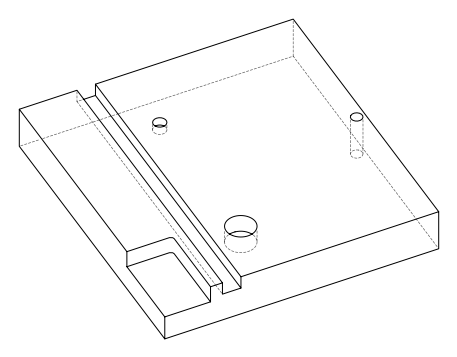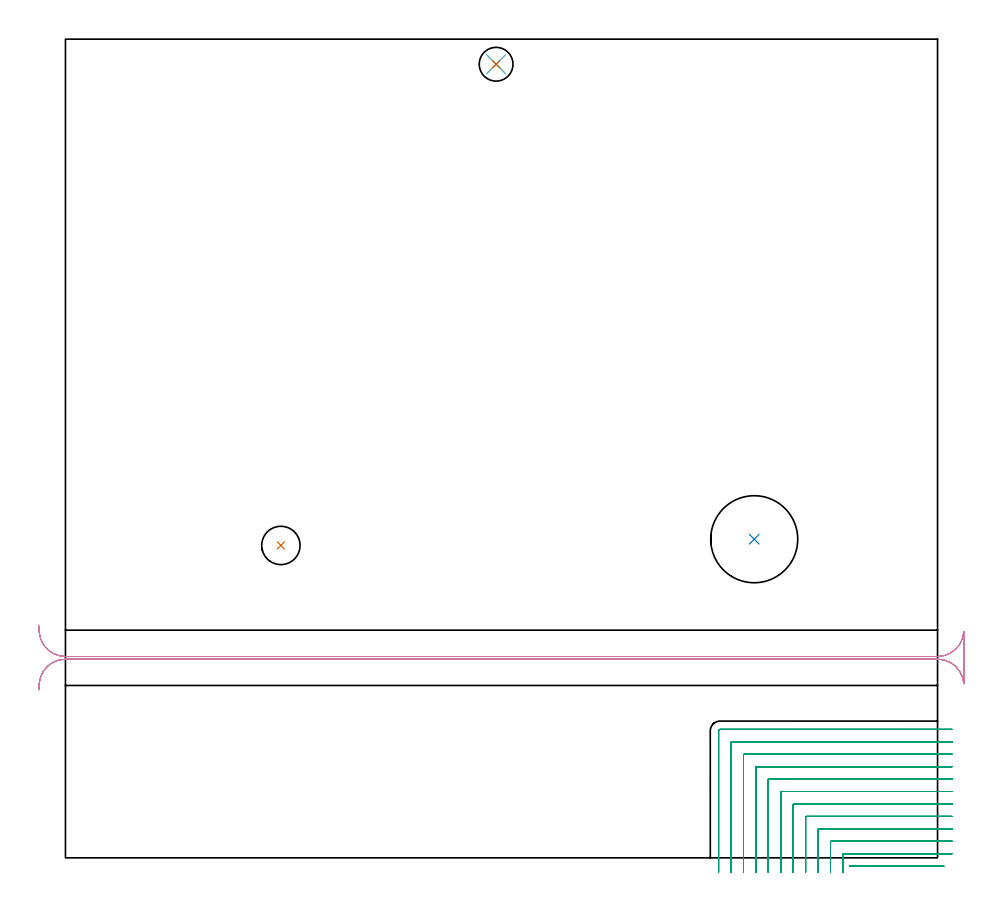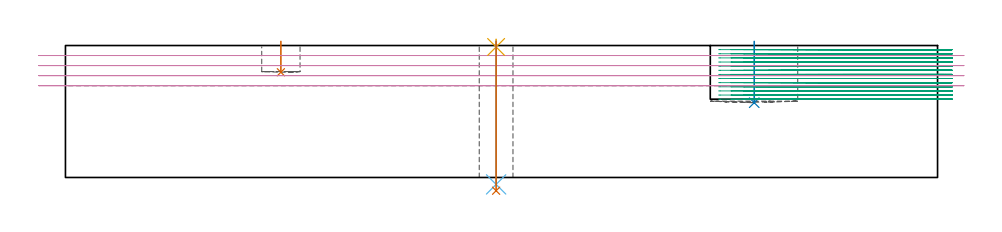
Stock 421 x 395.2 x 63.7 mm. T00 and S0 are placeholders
(PLAN: 7 operations, 6 tool changes, 48.4 min)
(1 INDEXABLE_INSERT_DRILL_BLIND_HOLE_FROM_SOLID | STEP1POCKET | NXT0302_008 | 0.06 min | 3403 mm3)
(2 INDEXABLE_INSERT_DRILL_BLIND_HOLE_FROM_SOLID_1 | STEP1POCKET_1 | NXT0302_036 | 0.12 min | 37537 mm3)
(3 MILL_CORNER_NOTCH_RECTANGULAR | CORNER_NOTCH_RECTANGULAR | NXT0201_009 | Follow Part, ap 2, ae 75% | 39.92 min | 187422 mm3)
(4 MILL_RECTANGULAR_SLOT | SLOT_RECTANGULAR | UGT0201_109 | Follow Part, ap 6.35, ae 75% | 7.66 min | 218064 mm3)
(5 SPOT_DRILL | STEP1HOLE | NXT0321_9005460120000 | 0.03 min | 8 mm3)
(6 DRILL_THROUGH_HOLE_INTO_CENTER | STEP1HOLE | NXT0301_072 | 0.28 min | 5063 mm3)
(7 DRILL_TO_ENLARGE_THROUGH_HOLE | STEP1HOLE | UGT0301_287 | 0.29 min | 8191 mm3)
(TOOL NXT0302_008 | Index. Insert Drill 18.5mm [880-D1850L25-05] | D18.5 PA176 FL93 Z2)
(TOOL NXT0302_036 | Index. Insert Drill 42mm [880-D4200L50-05] | D42 PA176 FL210 Z2)
(TOOL NXT0201_009 | ENDMILL 8mm [2P460-0800-NA 1630] | D8 FL26 Z6)
(TOOL UGT0201_109 | End Mill 25.4 mm | D25.4 FL25 Z2)
(TOOL NXT0321_9005460120000 | NC Spot Drill, 142deg, 12mm, Carbide, Uncoated | D12 PA142 FL30 Z2)
(TOOL NXT0301_072 | Carbide Drill 10.1mm [860.1-1010-051A1-MM 2214] | D10.1 PA140 FL71 Z2)
(TOOL UGT0301_287 | Twist Drill 16.3 mm | D16.3 PA118 FL125 Z2)
(OP 1 INDEXABLE_INSERT_DRILL_BLIND_HOLE_FROM_SOLID)
G17 G21 G94 G90
T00 M6
G54
G17 G0 G90 X104. Y150.8 S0 M3
G43 Z73.7 H1
G94 G81 G98 Z50.8 F250. R65.7
G80
M5
M2
(OP 2 INDEXABLE_INSERT_DRILL_BLIND_HOLE_FROM_SOLID_1)
G17 G21 G94 G90
T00 M6
G54
G17 G0 G90 X332.5 Y153.8 S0 M3
G43 Z73.7 H1
G94 G81 G98 Z36.1 F250. R65.7
G80
M5
M2
(OP 3 MILL_CORNER_NOTCH_RECTANGULAR)
G17 G21 G94 G90
T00 M6
G54
G17 G0 G90 X424.003 Y-4. S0 M3
G43 Z73.7 H1
Z61.708
G94 G1 X421.003 F250.
X381.694 F500.
X378.694 Y-4.038 F250.
G0 Z73.7
X428. Y2.
Z61.708
G1 X425.
X375.695 F500.
G3 X375.3 Y1.605 R0.4
G1 Y-4.
Y-7. F250.
G0 Z73.7
X428. Y8.
Z61.708
G1 X425.
X369.695 F500.
G3 X369.3 Y7.605 R0.4
G1 Y-4.
Y-7. F250.
G0 Z73.7
X428. Y14.
Z61.708
G1 X425.
X363.696 F500.
G3 X363.3 Y13.604 R0.4
G1 Y-4.
Y-7. F250.
G0 Z73.7
X428. Y20.
Z61.708
G1 X425.
X357.696 F500.
G3 X357.3 Y19.604 R0.4
G1 Y-4.
Y-7. F250.
G0 Z73.7
X428. Y26.
Z61.708
G1 X425.
X351.696 F500.
G3 X351.3 Y25.604 R0.4
G1 Y-4.
Y-7. F250.
G0 Z73.7
X428. Y32.
Z61.708
G1 X425.
X345.696 F500.
G3 X345.3 Y31.604 R0.4
G1 Y-4.
Y-7. F250.
G0 Z73.7
X428. Y38.
Z61.708
G1 X425.
X339.696 F500.
G3 X339.3 Y37.604 R0.4
G1 Y-4.
Y-7. F250.
G0 Z73.7
X428. Y44.
Z61.708
G1 X425.
X333.697 F500.
G3 X333.3 Y43.603 R0.4
G1 Y-4.
Y-7. F250.
G0 Z73.7
X428. Y50.
Z61.708
G1 X425.
X327.697 F500.
G3 X327.3 Y49.603 R0.4
G1 Y-4.
Y-7. F250.
G0 Z73.7
X428. Y56.
Z61.708
G1 X425.
X321.697 F500.
G3 X321.3 Y55.603 R0.4
G1 Y-4.
Y-7. F250.
G0 Z73.7
X428. Y62.
Z61.708
G1 X425.
X316. F500.
G3 X315.3 Y61.3 R0.7
G1 Y-4.
Y-7. F250.
G0 Z73.7
X424.003 Y-4.
Z59.715
G1 X421.003
X381.694 F500.
X378.694 Y-4.038 F250.
G0 Z73.7
X428. Y2.
Z59.715
G1 X425.
X375.695 F500.
G3 X375.3 Y1.605 R0.4
G1 Y-4.
Y-7. F250.
G0 Z73.7
X428. Y8.
Z59.715
G1 X425.
X369.695 F500.
G3 X369.3 Y7.605 R0.4
G1 Y-4.
Y-7. F250.
G0 Z73.7
X428. Y14.
Z59.715
G1 X425.
X363.696 F500.
G3 X363.3 Y13.604 R0.4
G1 Y-4.
Y-7. F250.
G0 Z73.7
X428. Y20.
Z59.715
G1 X425.
X357.696 F500.
G3 X357.3 Y19.604 R0.4
G1 Y-4.
Y-7. F250.
G0 Z73.7
X428. Y26.
Z59.715
G1 X425.
X351.696 F500.
G3 X351.3 Y25.604 R0.4
G1 Y-4.
Y-7. F250.
G0 Z73.7
X428. Y32.
Z59.715
G1 X425.
X345.696 F500.
G3 X345.3 Y31.604 R0.4
G1 Y-4.
Y-7. F250.
G0 Z73.7
X428. Y38.
Z59.715
G1 X425.
X339.696 F500.
G3 X339.3 Y37.604 R0.4
G1 Y-4.
Y-7. F250.
G0 Z73.7
X428. Y44.
Z59.715
G1 X425.
X333.697 F500.
G3 X333.3 Y43.603 R0.4
G1 Y-4.
Y-7. F250.
G0 Z73.7
X428. Y50.
Z59.715
G1 X425.
X327.697 F500.
G3 X327.3 Y49.603 R0.4
G1 Y-4.
Y-7. F250.
G0 Z73.7
X428. Y56.
Z59.715
G1 X425.
X321.697 F500.
G3 X321.3 Y55.603 R0.4
G1 Y-4.
Y-7. F250.
G0 Z73.7
X428. Y62.
Z59.715
G1 X425.
X316. F500.
G3 X315.3 Y61.3 R0.7
G1 Y-4.
Y-7. F250.
G0 Z73.7
X424.003 Y-4.
Z57.723
G1 X421.003
X381.694 F500.
X378.694 Y-4.038 F250.
G0 Z73.7
X428. Y2.
Z57.723
G1 X425.
X375.695 F500.
G3 X375.3 Y1.605 R0.4
G1 Y-4.
Y-7. F250.
G0 Z73.7
X428. Y8.
Z57.723
G1 X425.
X369.695 F500.
G3 X369.3 Y7.605 R0.4
G1 Y-4.
Y-7. F250.
G0 Z73.7
X428. Y14.
Z57.723
G1 X425.
X363.696 F500.
G3 X363.3 Y13.604 R0.4
G1 Y-4.
Y-7. F250.
G0 Z73.7
X428. Y20.
Z57.723
G1 X425.
X357.696 F500.
G3 X357.3 Y19.604 R0.4
G1 Y-4.
Y-7. F250.
G0 Z73.7
X428. Y26.
Z57.723
G1 X425.
X351.696 F500.
G3 X351.3 Y25.604 R0.4
G1 Y-4.
Y-7. F250.
G0 Z73.7
X428. Y32.
Z57.723
G1 X425.
X345.696 F500.
G3 X345.3 Y31.604 R0.4
G1 Y-4.
Y-7. F250.
G0 Z73.7
X428. Y38.
Z57.723
G1 X425.
X339.696 F500.
G3 X339.3 Y37.604 R0.4
G1 Y-4.
Y-7. F250.
G0 Z73.7
X428. Y44.
Z57.723
G1 X425.
X333.697 F500.
G3 X333.3 Y43.603 R0.4
G1 Y-4.
Y-7. F250.
G0 Z73.7
X428. Y50.
Z57.723
G1 X425.
X327.697 F500.
G3 X327.3 Y49.603 R0.4
G1 Y-4.
Y-7. F250.
G0 Z73.7
X428. Y56.
Z57.723
G1 X425.
X321.697 F500.
G3 X321.3 Y55.603 R0.4
G1 Y-4.
Y-7. F250.
G0 Z73.7
X428. Y62.
Z57.723
G1 X425.
X316. F500.
G3 X315.3 Y61.3 R0.7
G1 Y-4.
Y-7. F250.
G0 Z73.7
X424.003 Y-4.
Z55.731
G1 X421.003
X381.694 F500.
X378.694 Y-4.038 F250.
G0 Z73.7
X428. Y2.
Z55.731
G1 X425.
X375.695 F500.
G3 X375.3 Y1.605 R0.4
G1 Y-4.
Y-7. F250.
G0 Z73.7
X428. Y8.
Z55.731
G1 X425.
X369.695 F500.
G3 X369.3 Y7.605 R0.4
G1 Y-4.
Y-7. F250.
G0 Z73.7
X428. Y14.
Z55.731
G1 X425.
X363.696 F500.
G3 X363.3 Y13.604 R0.4
G1 Y-4.
Y-7. F250.
G0 Z73.7
X428. Y20.
Z55.731
G1 X425.
X357.696 F500.
G3 X357.3 Y19.604 R0.4
G1 Y-4.
Y-7. F250.
G0 Z73.7
X428. Y26.
Z55.731
G1 X425.
X351.696 F500.
G3 X351.3 Y25.604 R0.4
G1 Y-4.
Y-7. F250.
G0 Z73.7
X428. Y32.
Z55.731
G1 X425.
X345.696 F500.
G3 X345.3 Y31.604 R0.4
G1 Y-4.
Y-7. F250.
G0 Z73.7
X428. Y38.
Z55.731
G1 X425.
X339.696 F500.
G3 X339.3 Y37.604 R0.4
G1 Y-4.
Y-7. F250.
G0 Z73.7
X428. Y44.
Z55.731
G1 X425.
X333.697 F500.
G3 X333.3 Y43.603 R0.4
G1 Y-4.
Y-7. F250.
G0 Z73.7
X428. Y50.
Z55.731
G1 X425.
X327.697 F500.
G3 X327.3 Y49.603 R0.4
G1 Y-4.
Y-7. F250.
G0 Z73.7
X428. Y56.
Z55.731
G1 X425.
X321.697 F500.
G3 X321.3 Y55.603 R0.4
G1 Y-4.
Y-7. F250.
G0 Z73.7
X428. Y62.
Z55.731
G1 X425.
X316. F500.
G3 X315.3 Y61.3 R0.7
G1 Y-4.
Y-7. F250.
G0 Z73.7
X424.003 Y-4.
Z53.738
G1 X421.003
X381.694 F500.
X378.694 Y-4.038 F250.
G0 Z73.7
X428. Y2.
Z53.738
G1 X425.
X375.695 F500.
G3 X375.3 Y1.605 R0.4
G1 Y-4.
Y-7. F250.
G0 Z73.7
X428. Y8.
Z53.738
G1 X425.
X369.695 F500.
G3 X369.3 Y7.605 R0.4
G1 Y-4.
Y-7. F250.
G0 Z73.7
X428. Y14.
Z53.738
G1 X425.
X363.696 F500.
G3 X363.3 Y13.604 R0.4
G1 Y-4.
Y-7. F250.
G0 Z73.7
X428. Y20.
Z53.738
G1 X425.
X357.696 F500.
G3 X357.3 Y19.604 R0.4
G1 Y-4.
Y-7. F250.
G0 Z73.7
X428. Y26.
Z53.738
G1 X425.
X351.696 F500.
G3 X351.3 Y25.604 R0.4
G1 Y-4.
Y-7. F250.
G0 Z73.7
X428. Y32.
Z53.738
G1 X425.
X345.696 F500.
G3 X345.3 Y31.604 R0.4
G1 Y-4.
Y-7. F250.
G0 Z73.7
X428. Y38.
Z53.738
G1 X425.
X339.696 F500.
G3 X339.3 Y37.604 R0.4
G1 Y-4.
Y-7. F250.
G0 Z73.7
X428. Y44.
Z53.738
G1 X425.
X333.697 F500.
G3 X333.3 Y43.603 R0.4
G1 Y-4.
Y-7. F250.
G0 Z73.7
X428. Y50.
Z53.738
G1 X425.
X327.697 F500.
G3 X327.3 Y49.603 R0.4
G1 Y-4.
Y-7. F250.
G0 Z73.7
X428. Y56.
Z53.738
G1 X425.
X321.697 F500.
G3 X321.3 Y55.603 R0.4
G1 Y-4.
Y-7. F250.
G0 Z73.7
X428. Y62.
Z53.738
G1 X425.
X316. F500.
G3 X315.3 Y61.3 R0.7
G1 Y-4.
Y-7. F250.
G0 Z73.7
X424.003 Y-4.
Z51.746
G1 X421.003
X381.694 F500.
X378.694 Y-4.038 F250.
G0 Z73.7
X428. Y2.
Z51.746
G1 X425.
X375.695 F500.
G3 X375.3 Y1.605 R0.4
G1 Y-4.
Y-7. F250.
G0 Z73.7
X428. Y8.
Z51.746
G1 X425.
X369.695 F500.
G3 X369.3 Y7.605 R0.4
G1 Y-4.
Y-7. F250.
G0 Z73.7
X428. Y14.
Z51.746
G1 X425.
X363.696 F500.
G3 X363.3 Y13.604 R0.4
G1 Y-4.
Y-7. F250.
G0 Z73.7
X428. Y20.
Z51.746
G1 X425.
X357.696 F500.
G3 X357.3 Y19.604 R0.4
G1 Y-4.
Y-7. F250.
G0 Z73.7
X428. Y26.
Z51.746
G1 X425.
X351.696 F500.
G3 X351.3 Y25.604 R0.4
G1 Y-4.
Y-7. F250.
G0 Z73.7
X428. Y32.
Z51.746
G1 X425.
X345.696 F500.
G3 X345.3 Y31.604 R0.4
G1 Y-4.
Y-7. F250.
G0 Z73.7
X428. Y38.
Z51.746
G1 X425.
X339.696 F500.
G3 X339.3 Y37.604 R0.4
G1 Y-4.
Y-7. F250.
G0 Z73.7
X428. Y44.
Z51.746
G1 X425.
X333.697 F500.
G3 X333.3 Y43.603 R0.4
G1 Y-4.
Y-7. F250.
G0 Z73.7
X428. Y50.
Z51.746
G1 X425.
X327.697 F500.
G3 X327.3 Y49.603 R0.4
G1 Y-4.
Y-7. F250.
G0 Z73.7
X428. Y56.
Z51.746
G1 X425.
X321.697 F500.
G3 X321.3 Y55.603 R0.4
G1 Y-4.
Y-7. F250.
G0 Z73.7
X428. Y62.
Z51.746
G1 X425.
X316. F500.
G3 X315.3 Y61.3 R0.7
G1 Y-4.
Y-7. F250.
G0 Z73.7
X424.003 Y-4.
Z49.754
G1 X421.003
X381.694 F500.
X378.694 Y-4.038 F250.
G0 Z73.7
X428. Y2.
Z49.754
G1 X425.
X375.695 F500.
G3 X375.3 Y1.605 R0.4
G1 Y-4.
Y-7. F250.
G0 Z73.7
X428. Y8.
Z49.754
G1 X425.
X369.695 F500.
G3 X369.3 Y7.605 R0.4
G1 Y-4.
Y-7. F250.
G0 Z73.7
X428. Y14.
Z49.754
G1 X425.
X363.696 F500.
G3 X363.3 Y13.604 R0.4
G1 Y-4.
Y-7. F250.
G0 Z73.7
X428. Y20.
Z49.754
G1 X425.
X357.696 F500.
G3 X357.3 Y19.604 R0.4
G1 Y-4.
Y-7. F250.
G0 Z73.7
X428. Y26.
Z49.754
G1 X425.
X351.696 F500.
G3 X351.3 Y25.604 R0.4
G1 Y-4.
Y-7. F250.
G0 Z73.7
X428. Y32.
Z49.754
G1 X425.
X345.696 F500.
G3 X345.3 Y31.604 R0.4
G1 Y-4.
Y-7. F250.
G0 Z73.7
X428. Y38.
Z49.754
G1 X425.
X339.696 F500.
G3 X339.3 Y37.604 R0.4
G1 Y-4.
Y-7. F250.
G0 Z73.7
X428. Y44.
Z49.754
G1 X425.
X333.697 F500.
G3 X333.3 Y43.603 R0.4
G1 Y-4.
Y-7. F250.
G0 Z73.7
X428. Y50.
Z49.754
G1 X425.
X327.697 F500.
G3 X327.3 Y49.603 R0.4
G1 Y-4.
Y-7. F250.
G0 Z73.7
X428. Y56.
Z49.754
G1 X425.
X321.697 F500.
G3 X321.3 Y55.603 R0.4
G1 Y-4.
Y-7. F250.
G0 Z73.7
X428. Y62.
Z49.754
G1 X425.
X316. F500.
G3 X315.3 Y61.3 R0.7
G1 Y-4.
Y-7. F250.
G0 Z73.7
X424.003 Y-4.
Z47.761
G1 X421.003
X381.694 F500.
X378.694 Y-4.038 F250.
G0 Z73.7
X428. Y2.
Z47.761
G1 X425.
X375.695 F500.
G3 X375.3 Y1.605 R0.4
G1 Y-4.
Y-7. F250.
G0 Z73.7
X428. Y8.
Z47.761
G1 X425.
X369.695 F500.
G3 X369.3 Y7.605 R0.4
G1 Y-4.
Y-7. F250.
G0 Z73.7
X428. Y14.
Z47.761
G1 X425.
X363.696 F500.
G3 X363.3 Y13.604 R0.4
G1 Y-4.
Y-7. F250.
G0 Z73.7
X428. Y20.
Z47.761
G1 X425.
X357.696 F500.
G3 X357.3 Y19.604 R0.4
G1 Y-4.
Y-7. F250.
G0 Z73.7
X428. Y26.
Z47.761
G1 X425.
X351.696 F500.
G3 X351.3 Y25.604 R0.4
G1 Y-4.
Y-7. F250.
G0 Z73.7
X428. Y32.
Z47.761
G1 X425.
X345.696 F500.
G3 X345.3 Y31.604 R0.4
G1 Y-4.
Y-7. F250.
G0 Z73.7
X428. Y38.
Z47.761
G1 X425.
X339.696 F500.
G3 X339.3 Y37.604 R0.4
G1 Y-4.
Y-7. F250.
G0 Z73.7
X428. Y44.
Z47.761
G1 X425.
X333.697 F500.
G3 X333.3 Y43.603 R0.4
G1 Y-4.
Y-7. F250.
G0 Z73.7
X428. Y50.
Z47.761
G1 X425.
X327.697 F500.
G3 X327.3 Y49.603 R0.4
G1 Y-4.
Y-7. F250.
G0 Z73.7
X428. Y56.
Z47.761
G1 X425.
X321.697 F500.
G3 X321.3 Y55.603 R0.4
G1 Y-4.
Y-7. F250.
G0 Z73.7
X428. Y62.
Z47.761
G1 X425.
X316. F500.
G3 X315.3 Y61.3 R0.7
G1 Y-4.
Y-7. F250.
G0 Z73.7
X424.003 Y-4.
Z45.769
G1 X421.003
X381.694 F500.
X378.694 Y-4.038 F250.
G0 Z73.7
X428. Y2.
Z45.769
G1 X425.
X375.695 F500.
G3 X375.3 Y1.605 R0.4
G1 Y-4.
Y-7. F250.
G0 Z73.7
X428. Y8.
Z45.769
G1 X425.
X369.695 F500.
G3 X369.3 Y7.605 R0.4
G1 Y-4.
Y-7. F250.
G0 Z73.7
X428. Y14.
Z45.769
G1 X425.
X363.696 F500.
G3 X363.3 Y13.604 R0.4
G1 Y-4.
Y-7. F250.
G0 Z73.7
X428. Y20.
Z45.769
G1 X425.
X357.696 F500.
G3 X357.3 Y19.604 R0.4
G1 Y-4.
Y-7. F250.
G0 Z73.7
X428. Y26.
Z45.769
G1 X425.
X351.696 F500.
G3 X351.3 Y25.604 R0.4
G1 Y-4.
Y-7. F250.
G0 Z73.7
X428. Y32.
Z45.769
G1 X425.
X345.696 F500.
G3 X345.3 Y31.604 R0.4
G1 Y-4.
Y-7. F250.
G0 Z73.7
X428. Y38.
Z45.769
G1 X425.
X339.696 F500.
G3 X339.3 Y37.604 R0.4
G1 Y-4.
Y-7. F250.
G0 Z73.7
X428. Y44.
Z45.769
G1 X425.
X333.697 F500.
G3 X333.3 Y43.603 R0.4
G1 Y-4.
Y-7. F250.
G0 Z73.7
X428. Y50.
Z45.769
G1 X425.
X327.697 F500.
G3 X327.3 Y49.603 R0.4
G1 Y-4.
Y-7. F250.
G0 Z73.7
X428. Y56.
Z45.769
G1 X425.
X321.697 F500.
G3 X321.3 Y55.603 R0.4
G1 Y-4.
Y-7. F250.
G0 Z73.7
X428. Y62.
Z45.769
G1 X425.
X316. F500.
G3 X315.3 Y61.3 R0.7
G1 Y-4.
Y-7. F250.
G0 Z73.7
X424.003 Y-4.
Z43.777
G1 X421.003
X381.694 F500.
X378.694 Y-4.038 F250.
G0 Z73.7
X428. Y2.
Z43.777
G1 X425.
X375.695 F500.
G3 X375.3 Y1.605 R0.4
G1 Y-4.
Y-7. F250.
G0 Z73.7
X428. Y8.
Z43.777
G1 X425.
X369.695 F500.
G3 X369.3 Y7.605 R0.4
G1 Y-4.
Y-7. F250.
G0 Z73.7
X428. Y14.
Z43.777
G1 X425.
X363.696 F500.
G3 X363.3 Y13.604 R0.4
G1 Y-4.
Y-7. F250.
G0 Z73.7
X428. Y20.
Z43.777
G1 X425.
X357.696 F500.
G3 X357.3 Y19.604 R0.4
G1 Y-4.
Y-7. F250.
G0 Z73.7
X428. Y26.
Z43.777
G1 X425.
X351.696 F500.
G3 X351.3 Y25.604 R0.4
G1 Y-4.
Y-7. F250.
G0 Z73.7
X428. Y32.
Z43.777
G1 X425.
X345.696 F500.
G3 X345.3 Y31.604 R0.4
G1 Y-4.
Y-7. F250.
G0 Z73.7
X428. Y38.
Z43.777
G1 X425.
X339.696 F500.
G3 X339.3 Y37.604 R0.4
G1 Y-4.
Y-7. F250.
G0 Z73.7
X428. Y44.
Z43.777
G1 X425.
X333.697 F500.
G3 X333.3 Y43.603 R0.4
G1 Y-4.
Y-7. F250.
G0 Z73.7
X428. Y50.
Z43.777
G1 X425.
X327.697 F500.
G3 X327.3 Y49.603 R0.4
G1 Y-4.
Y-7. F250.
G0 Z73.7
X428. Y56.
Z43.777
G1 X425.
X321.697 F500.
G3 X321.3 Y55.603 R0.4
G1 Y-4.
Y-7. F250.
G0 Z73.7
X428. Y62.
Z43.777
G1 X425.
X316. F500.
G3 X315.3 Y61.3 R0.7
G1 Y-4.
Y-7. F250.
G0 Z73.7
X424.003 Y-4.
Z41.785
G1 X421.003
X381.694 F500.
X378.694 Y-4.038 F250.
G0 Z73.7
X428. Y2.
Z41.785
G1 X425.
X375.695 F500.
G3 X375.3 Y1.605 R0.4
G1 Y-4.
Y-7. F250.
G0 Z73.7
X428. Y8.
Z41.785
G1 X425.
X369.695 F500.
G3 X369.3 Y7.605 R0.4
G1 Y-4.
Y-7. F250.
G0 Z73.7
X428. Y14.
Z41.785
G1 X425.
X363.696 F500.
G3 X363.3 Y13.604 R0.4
G1 Y-4.
Y-7. F250.
G0 Z73.7
X428. Y20.
Z41.785
G1 X425.
X357.696 F500.
G3 X357.3 Y19.604 R0.4
G1 Y-4.
Y-7. F250.
G0 Z73.7
X428. Y26.
Z41.785
G1 X425.
X351.696 F500.
G3 X351.3 Y25.604 R0.4
G1 Y-4.
Y-7. F250.
G0 Z73.7
X428. Y32.
Z41.785
G1 X425.
X345.696 F500.
G3 X345.3 Y31.604 R0.4
G1 Y-4.
Y-7. F250.
G0 Z73.7
X428. Y38.
Z41.785
G1 X425.
X339.696 F500.
G3 X339.3 Y37.604 R0.4
G1 Y-4.
Y-7. F250.
G0 Z73.7
X428. Y44.
Z41.785
G1 X425.
X333.697 F500.
G3 X333.3 Y43.603 R0.4
G1 Y-4.
Y-7. F250.
G0 Z73.7
X428. Y50.
Z41.785
G1 X425.
X327.697 F500.
G3 X327.3 Y49.603 R0.4
G1 Y-4.
Y-7. F250.
G0 Z73.7
X428. Y56.
Z41.785
G1 X425.
X321.697 F500.
G3 X321.3 Y55.603 R0.4
G1 Y-4.
Y-7. F250.
G0 Z73.7
X428. Y62.
Z41.785
G1 X425.
X316. F500.
G3 X315.3 Y61.3 R0.7
G1 Y-4.
Y-7. F250.
G0 Z73.7
X424.003 Y-4.
Z39.792
G1 X421.003
X381.694 F500.
X378.694 Y-4.038 F250.
G0 Z73.7
X428. Y2.
Z39.792
G1 X425.
X375.695 F500.
G3 X375.3 Y1.605 R0.4
G1 Y-4.
Y-7. F250.
G0 Z73.7
X428. Y8.
Z39.792
G1 X425.
X369.695 F500.
G3 X369.3 Y7.605 R0.4
G1 Y-4.
Y-7. F250.
G0 Z73.7
X428. Y14.
Z39.792
G1 X425.
X363.696 F500.
G3 X363.3 Y13.604 R0.4
G1 Y-4.
Y-7. F250.
G0 Z73.7
X428. Y20.
Z39.792
G1 X425.
X357.696 F500.
G3 X357.3 Y19.604 R0.4
G1 Y-4.
Y-7. F250.
G0 Z73.7
X428. Y26.
Z39.792
G1 X425.
X351.696 F500.
G3 X351.3 Y25.604 R0.4
G1 Y-4.
Y-7. F250.
G0 Z73.7
X428. Y32.
Z39.792
G1 X425.
X345.696 F500.
G3 X345.3 Y31.604 R0.4
G1 Y-4.
Y-7. F250.
G0 Z73.7
X428. Y38.
Z39.792
G1 X425.
X339.696 F500.
G3 X339.3 Y37.604 R0.4
G1 Y-4.
Y-7. F250.
G0 Z73.7
X428. Y44.
Z39.792
G1 X425.
X333.697 F500.
G3 X333.3 Y43.603 R0.4
G1 Y-4.
Y-7. F250.
G0 Z73.7
X428. Y50.
Z39.792
G1 X425.
X327.697 F500.
G3 X327.3 Y49.603 R0.4
G1 Y-4.
Y-7. F250.
G0 Z73.7
X428. Y56.
Z39.792
G1 X425.
X321.697 F500.
G3 X321.3 Y55.603 R0.4
G1 Y-4.
Y-7. F250.
G0 Z73.7
X428. Y62.
Z39.792
G1 X425.
X316. F500.
G3 X315.3 Y61.3 R0.7
G1 Y-4.
Y-7. F250.
G0 Z73.7
X424.003 Y-4.
Z37.8
G1 X421.003
X381.694 F500.
X378.694 Y-4.038 F250.
G0 Z73.7
X428. Y2.
Z37.8
G1 X425.
X375.695 F500.
G3 X375.3 Y1.605 R0.4
G1 Y-4.
Y-7. F250.
G0 Z73.7
X428. Y8.
Z37.8
G1 X425.
X369.695 F500.
G3 X369.3 Y7.605 R0.4
G1 Y-4.
Y-7. F250.
G0 Z73.7
X428. Y14.
Z37.8
G1 X425.
X363.696 F500.
G3 X363.3 Y13.604 R0.4
G1 Y-4.
Y-7. F250.
G0 Z73.7
X428. Y20.
Z37.8
G1 X425.
X357.696 F500.
G3 X357.3 Y19.604 R0.4
G1 Y-4.
Y-7. F250.
G0 Z73.7
X428. Y26.
Z37.8
G1 X425.
X351.696 F500.
G3 X351.3 Y25.604 R0.4
G1 Y-4.
Y-7. F250.
G0 Z73.7
X428. Y32.
Z37.8
G1 X425.
X345.696 F500.
G3 X345.3 Y31.604 R0.4
G1 Y-4.
Y-7. F250.
G0 Z73.7
X428. Y38.
Z37.8
G1 X425.
X339.696 F500.
G3 X339.3 Y37.604 R0.4
G1 Y-4.
Y-7. F250.
G0 Z73.7
X428. Y44.
Z37.8
G1 X425.
X333.697 F500.
G3 X333.3 Y43.603 R0.4
G1 Y-4.
Y-7. F250.
G0 Z73.7
X428. Y50.
Z37.8
G1 X425.
X327.697 F500.
G3 X327.3 Y49.603 R0.4
G1 Y-4.
Y-7. F250.
G0 Z73.7
X428. Y56.
Z37.8
G1 X425.
X321.697 F500.
G3 X321.3 Y55.603 R0.4
G1 Y-4.
Y-7. F250.
G0 Z73.7
X428. Y62.
Z37.8
G1 X425.
X316. F500.
G3 X315.3 Y61.3 R0.7
G1 Y-4.
Y-7. F250.
G0 Z73.7
M5
M2
(OP 4 MILL_RECTANGULAR_SLOT)
G17 G21 G94 G90
T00 M6
G54
G17 G0 G90 X-12.876 Y81.079 S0 M3
G43 Z73.7 H0
Z58.85
G94 G1 X-12.67 Y84.072 F250.
G2 X0. Y95.9 R12.7 F500.
G1 X421.
G2 X433.67 Y84.072 R12.7
G1 X433.7
Y109.028
X433.67
G2 X421. Y97.2 R12.7
G1 X0.
G2 X-12.67 Y109.028 R12.7
G1 X-12.876 Y112.021 F250.
G0 Y81.079 Z54.
G1 X-12.67 Y84.072
G2 X0. Y95.9 R12.7 F500.
G1 X421.
G2 X433.67 Y84.072 R12.7
G1 X433.7
Y109.028
X433.67
G2 X421. Y97.2 R12.7
G1 X0.
G2 X-12.67 Y109.028 R12.7
G1 X-12.876 Y112.021 F250.
G0 Y81.079 Z49.15
G1 X-12.67 Y84.072
G2 X0. Y95.9 R12.7 F500.
G1 X421.
G2 X433.67 Y84.072 R12.7
G1 X433.7
Y109.028
X433.67
G2 X421. Y97.2 R12.7
G1 X0.
G2 X-12.67 Y109.028 R12.7
G1 X-12.876 Y112.021 F250.
G0 Y81.079 Z44.3
G1 X-12.67 Y84.072
G2 X0. Y95.9 R12.7 F500.
G1 X421.
G2 X433.67 Y84.072 R12.7
G1 X433.7
Y109.028
X433.67
G2 X421. Y97.2 R12.7
G1 X0.
G2 X-12.67 Y109.028 R12.7
G1 X-12.876 Y112.021 F250.
G0 Z73.7
M5
M2
(OP 5 SPOT_DRILL)
G17 G21 G94 G90
T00 M6
G54
G17 G0 G90 X207.9 Y383.1 S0 M3
G43 Z73.7 H0
G94 G81 G98 Z62.998 F250. R66.7
G80
M5
M2
(OP 6 DRILL_THROUGH_HOLE_INTO_CENTER)
G17 G21 G94 G90
T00 M6
G54
G17 G0 G90 X207.9 Y383.1 S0 M3
G43 Z73.7 H1
G94 G73 G98 Z-3.338 F250. Q9.577 R65.7
G80
M5
M2
(OP 7 DRILL_TO_ENLARGE_THROUGH_HOLE)
G17 G21 G94 G90
T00 M6
G54
G17 G0 G90 X207.9 Y383.1 S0 M3
G43 Z73.7 H0
G94 G73 G98 Z-6.397 F250. Q14.019 R65.7
G80
M5
M2
